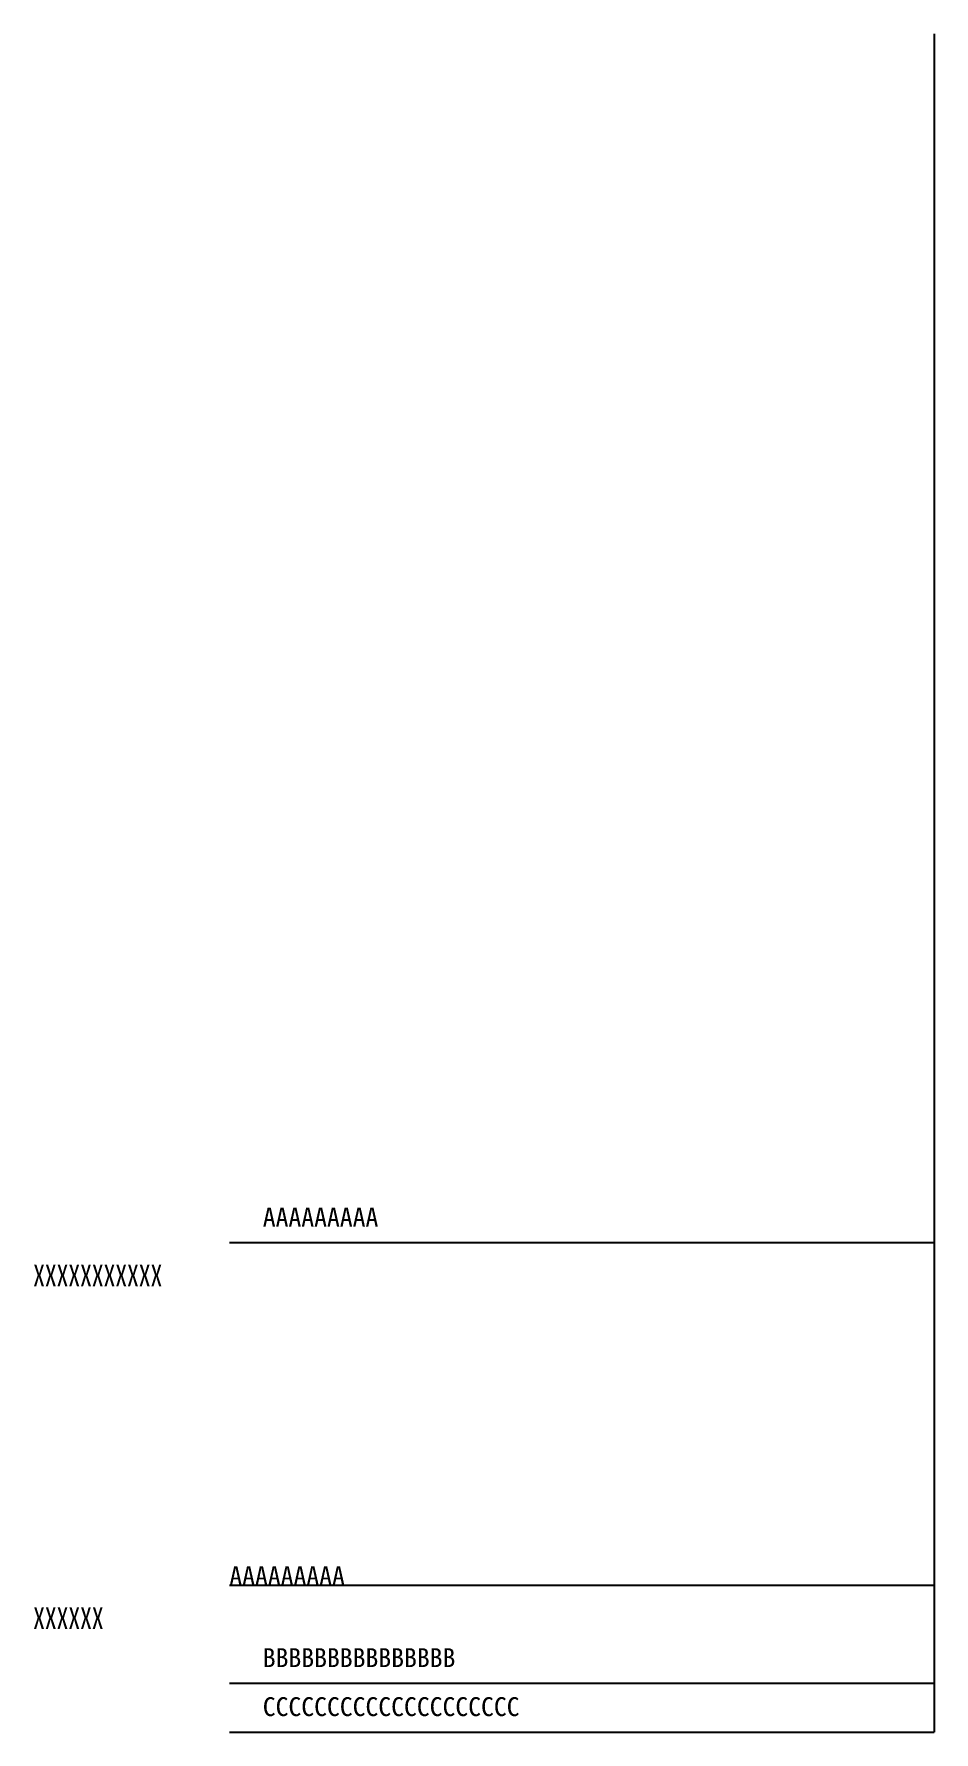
# Model space of a CAD drawing. Extents: x 182356 to 504889, y -345745 to -157964.
# Drawn here: x 182356 to 215736, y -220940 to -157964 of the extents above; entities that cross this region are included whole.
import ezdxf

# ---------------------------------------------------------------- set-up
doc = ezdxf.new("R2010")
doc.units = 0
doc.header["$LTSCALE"] = 100
doc.header["$MEASUREMENT"] = 0
doc.layers.get('0').update_dxf_attribs({"linetype": 'CONTINUOUS'})
doc.styles.add('JNRD_CH', font='')
doc.styles.add('JNRD_E1', font='romans.shx', dxfattribs={"width": 0.8})
doc.styles.get('JNRD_CH').set_extended_font_data('FangSong_GB2312')

msp = doc.modelspace()

# ---------------------------------------------------------------- linework, layer by layer
at = {"color": 6, "lineweight": -2, "ltscale": 0.2}
for p, q in [((215735.7, -157963.6), (215735.7, -220939.9)), ((189601.3, -202785.8), (215735.7, -202785.8)), ((189601.3, -215493.7), (215735.7, -215493.7)), ((189601.3, -219124.5), (215735.7, -219124.5)), ((189601.3, -220939.9), (215735.7, -220939.9))]:
    msp.add_line(p, q, dxfattribs=at)

# ---------------------------------------------------------------- texts
at = {"color": 6, "lineweight": -2, "ltscale": 0.2, "char_height": 700, "width": 24894.079, "attachment_point": 1, "style": 'JNRD_CH'}
for s, insert in [('AAAAAAAAA', (190841.6, -201493.4)), ('AAAAAAAAA', (189601.3, -214793.7)), ('BBBBBBBBBBBBBBB', (190841.6, -217832.2)), ('CCCCCCCCCCCCCCCCCCCC', (190841.6, -219647.6))]:
    msp.add_mtext(s, dxfattribs=dict(at, insert=insert))
at = {"color": 2, "lineweight": -2, "ltscale": 0.2, "char_height": 800, "width": 24894.079, "attachment_point": 1, "style": 'JNRD_E1'}
for s, insert in [('\\fSimSun|b0|i0|c134|p2;XXXXXXXXXXX', (182325.3, -203611.2)), ('\\fSimSun|b0|i0|c134|p2;XXXXXX', (182325.3, -216319.1))]:
    msp.add_mtext(s, dxfattribs=dict(at, insert=insert))

doc.saveas('drawing.dxf')
